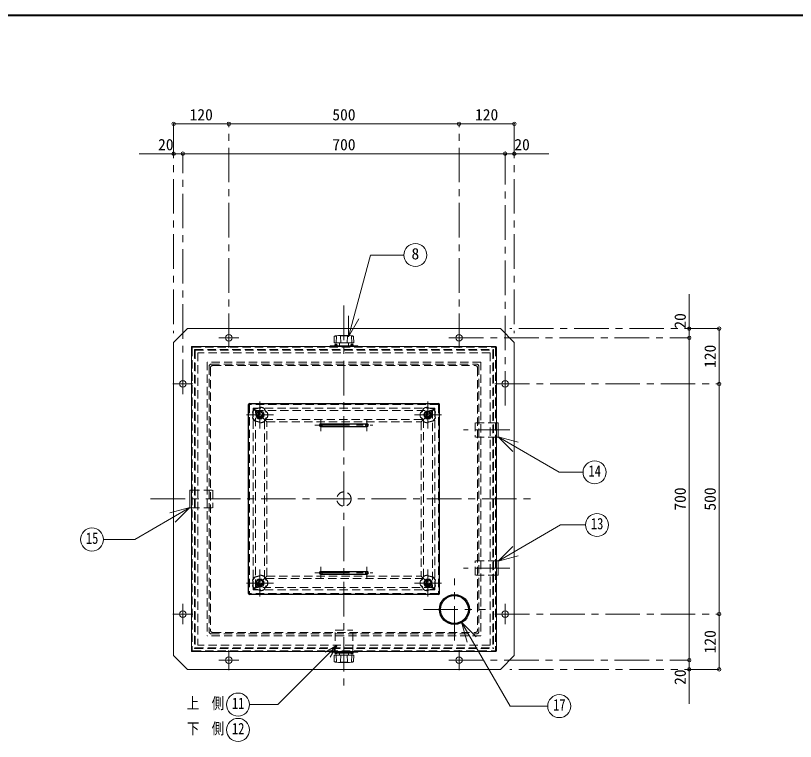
# Model space of a CAD drawing. Units: millimetres at full size, sheet at 1:15. Extents: x -3184 to 2891, y -2037 to 2178.
# Drawn here: x -860 to 834, y 601 to 2178 of the extents above; entities that cross this region are included whole.
import ezdxf
from ezdxf.enums import TextEntityAlignment as Align

# ---------------------------------------------------------------- set-up
doc = ezdxf.new("R2010")
doc.units = ezdxf.units.MM
doc.header["$LTSCALE"] = 15
doc.header["$PDMODE"] = 32
doc.header["$PDSIZE"] = 7.5
doc.linetypes.add('CHAIN1', pattern=[8, 5, -1, 1, -1])
doc.linetypes.add('DASHED1', pattern=[1.8, 1.2, -0.6])
doc.layers.add('0-0', color=7, linetype='Continuous', lineweight=18)
doc.styles.add('ＭＳ ゴシック', font='')
doc.styles.get('ＭＳ ゴシック').set_extended_font_data('MS Gothic')

msp = doc.modelspace()

# ---------------------------------------------------------------- linework, layer by layer
at = {"layer": '0-0', "color": 1, "lineweight": 40}
msp.add_line((2890.8, 2177.87), (-3184.2, 2177.87), dxfattribs=at)
at = {"layer": '0-0', "color": 4, "linetype": 'CHAIN1', "lineweight": 9}
for p, q in [((-516.7, 1942.87), (-516.7, 1487.87)), ((-396.7, 1455.87), (-396.7, 1942.87)), ((103.3, 1455.87), (103.3, 1942.87)), ((223.3, 1942.87), (223.3, 1487.87)), ((-496.7, 1355.87), (-496.7, 1877.87)), ((203.3, 1330.87), (203.3, 1877.87)), ((-146.7, 1547.87), (-146.7, 707.87)), ((668.3, 1497.87), (213.3, 1497.87)), ((-418.7, 1477.87), (-374.7, 1477.87)), ((81.3, 1477.87), (603.3, 1477.87)), ((-518.7, 1377.87), (-474.7, 1377.87)), ((181.3, 1377.87), (668.3, 1377.87)), ((-329.2, 1339.57), (-329.2, 1281.17)), ((35.8, 1339.57), (35.8, 1281.17)), ((-300, 1310.37), (-358.4, 1310.37)), ((6.6, 1310.37), (65, 1310.37)), ((-209.7, 1288.37), (-83.7, 1288.37)), ((-196.7, 1301.37), (-196.7, 1275.37)), ((-96.7, 1301.37), (-96.7, 1275.37)), ((213.3, 1277.87), (113.3, 1277.87)), ((-566.7, 1127.87), (273.3, 1127.87)), ((-329.2, 974.57), (-329.2, 916.17)), ((-209.7, 967.37), (-83.7, 967.37)), ((-196.7, 954.37), (-196.7, 980.37)), ((-96.7, 954.37), (-96.7, 980.37)), ((35.8, 974.57), (35.8, 916.17)), ((213.3, 977.87), (113.3, 977.87)), ((93.3, 820.37), (93.3, 955.37)), ((-300, 945.37), (-358.4, 945.37)), ((6.6, 945.37), (65, 945.37)), ((-496.7, 855.87), (-496.7, 899.87)), ((203.3, 855.87), (203.3, 899.87)), ((25.8, 887.87), (160.8, 887.87)), ((-518.7, 877.87), (-474.7, 877.87)), ((181.3, 877.87), (668.3, 877.87)), ((-396.7, 755.87), (-396.7, 799.87)), ((103.3, 755.87), (103.3, 799.87)), ((-418.7, 777.87), (-374.7, 777.87)), ((81.3, 777.87), (603.3, 777.87)), ((668.3, 757.87), (213.3, 757.87))]:
    msp.add_line(p, q, dxfattribs=at)
at = {"layer": '0-0', "color": 4, "lineweight": 9}
for p, q in [((-516.7, 1942.87), (-396.7, 1942.87)), ((103.3, 1942.87), (-396.7, 1942.87)), ((223.3, 1942.87), (103.3, 1942.87)), ((-591.7, 1877.87), (-496.7, 1877.87)), ((203.3, 1877.87), (-496.7, 1877.87)), ((298.3, 1877.87), (203.3, 1877.87)), ((603.3, 1572.87), (603.3, 1477.87)), ((-516.7, 1467.87), (-486.7, 1497.87)), ((193.3, 1497.87), (-486.7, 1497.87)), ((193.3, 1497.87), (223.3, 1467.87)), ((668.3, 1497.87), (668.3, 1377.87)), ((603.3, 1477.87), (603.3, 777.87)), ((-516.7, 787.87), (-516.7, 1467.87)), ((223.3, 787.87), (223.3, 1467.87)), ((668.3, 1377.87), (668.3, 877.87)), ((668.3, 757.87), (668.3, 877.87)), ((-486.7, 757.87), (-516.7, 787.87)), ((223.3, 787.87), (193.3, 757.87)), ((603.3, 682.87), (603.3, 777.87)), ((-486.7, 757.87), (193.3, 757.87))]:
    msp.add_line(p, q, dxfattribs=at)
at = {"layer": '0-0'}
for p, q in [((-136.87, 1480.46), (-136.87, 1525.46)), ((-136.87, 1480.46), (-114.37, 1519.43)), ((-168.16, 1467.39), (-167.74, 1480.53)), ((-158.47, 1482.86), (-165.85, 1482.47)), ((-163.64, 1466.87), (-163.15, 1481.42)), ((-157.94, 1482.87), (-135.47, 1482.87)), ((-153.56, 1466.87), (-154.04, 1481.42)), ((-139.85, 1466.87), (-139.36, 1481.42)), ((-134.94, 1482.86), (-127.56, 1482.47)), ((-129.77, 1466.87), (-130.25, 1481.42)), ((-125.24, 1467.39), (-125.66, 1480.53)), ((-478.2, 1457.37), (-478.2, 798.37)), ((-476.2, 1459.37), (182.8, 1459.37)), ((-176.7, 1459.37), (-176.7, 1460.87)), ((-116.7, 1460.87), (-176.7, 1460.87)), ((-167.67, 1466.87), (-125.74, 1466.87)), ((-161.7, 1462.87), (-166.7, 1462.87)), ((-166.7, 1462.87), (-166.7, 1460.87)), ((-164.2, 1462.87), (-164.2, 1460.87)), ((-162.7, 1462.87), (-162.7, 1464.38)), ((-161.7, 1462.87), (-161.7, 1460.87)), ((-156.24, 1461.33), (-156.7, 1466.87)), ((-137.16, 1461.33), (-136.7, 1466.87)), ((-131.7, 1462.87), (-126.7, 1462.87)), ((-131.7, 1462.87), (-131.7, 1460.87)), ((-130.7, 1462.87), (-130.7, 1464.38)), ((-129.2, 1462.87), (-129.2, 1460.87)), ((-126.7, 1462.87), (-126.7, 1460.87)), ((-116.7, 1459.37), (-116.7, 1460.87)), ((184.8, 1457.37), (184.8, 798.37)), ((188.3, 1293.37), (184.8, 1293.37)), ((188.3, 1293.37), (188.3, 1262.37)), ((184.8, 1262.37), (188.3, 1262.37)), ((188.03, 1262.64), (219.85, 1230.82)), ((188.03, 1262.64), (231.49, 1251)), ((-478.2, 1146.87), (-481.7, 1146.87)), ((-481.42, 1109.1), (-601.29, 1039.9)), ((-481.42, 1109.1), (-524.89, 1097.46)), ((-481.42, 1109.1), (-513.24, 1077.28)), ((-669.08, 1039.9), (-601.29, 1039.9)), ((188.03, 993.1), (219.85, 1024.92)), ((188.03, 993.1), (231.49, 1004.74)), ((184.8, 993.37), (188.3, 993.37)), ((188.3, 962.37), (188.3, 993.37)), ((188.3, 962.37), (184.8, 962.37)), ((108.95, 860.65), (120.59, 817.18)), ((108.95, 860.65), (140.77, 828.83)), ((-476.2, 796.37), (182.8, 796.37)), ((-161.81, 810.02), (-187.79, 795.02)), ((-161.81, 810.02), (-176.81, 784.04)), ((-176.7, 796.37), (-176.7, 794.87)), ((-116.7, 796.37), (-116.7, 794.87)), ((-116.7, 794.87), (-176.7, 794.87)), ((-168.16, 788.35), (-167.74, 775.21)), ((-167.67, 788.87), (-125.74, 788.87)), ((-166.7, 792.87), (-166.7, 794.87)), ((-161.7, 792.87), (-166.7, 792.87)), ((-164.2, 792.87), (-164.2, 794.87)), ((-163.64, 788.87), (-163.15, 774.32)), ((-162.7, 792.87), (-162.7, 791.36)), ((-161.7, 792.87), (-161.7, 794.87)), ((-161.7, 792.87), (-156.37, 792.87)), ((-156.24, 794.41), (-156.7, 788.87)), ((-153.56, 788.87), (-154.04, 774.32)), ((-139.85, 788.87), (-139.36, 774.32)), ((-137.16, 794.41), (-136.7, 788.87)), ((-131.7, 792.87), (-137.04, 792.87)), ((-131.7, 792.87), (-131.7, 794.87)), ((-131.7, 792.87), (-126.7, 792.87)), ((-130.7, 792.87), (-130.7, 791.36)), ((-129.77, 788.87), (-130.25, 774.32)), ((-129.2, 792.87), (-129.2, 794.87)), ((-126.7, 792.87), (-126.7, 794.87)), ((-125.24, 788.35), (-125.66, 775.21)), ((-158.47, 772.88), (-165.85, 773.27)), ((-157.94, 772.87), (-135.47, 772.87)), ((-134.94, 772.88), (-127.56, 773.27))]:
    msp.add_line(p, q, dxfattribs=at)
at = {"layer": '0-0', "color": 4, "linetype": 'DASHED1', "lineweight": 9}
for p, q in [((-475.2, 1457.37), (181.8, 1457.37)), ((-476.2, 1456.37), (-476.2, 799.37)), ((-471.7, 1451.37), (-471.7, 804.37)), ((-470.2, 1452.87), (176.8, 1452.87)), ((-470.2, 1450.62), (-470.2, 805.12)), ((-469.45, 1451.37), (176.05, 1451.37)), ((170.8, 1445.37), (-464.2, 1445.37)), ((-464.2, 1445.37), (-464.2, 810.37)), ((170.8, 1445.37), (170.8, 810.37)), ((176.8, 1450.62), (176.8, 805.12)), ((178.3, 1451.37), (178.3, 804.37)), ((182.8, 1456.37), (182.8, 799.37)), ((150.8, 1425.37), (-444.2, 1425.37)), ((-444.2, 1425.37), (-444.2, 830.37)), ((150.8, 1425.37), (150.8, 830.37)), ((-439.7, 1415.87), (-439.7, 839.87)), ((-436.7, 1412.87), (-436.7, 842.87)), ((-434.7, 1420.87), (141.3, 1420.87)), ((-431.7, 1417.87), (138.3, 1417.87)), ((143.3, 1412.87), (143.3, 842.87)), ((146.3, 1415.87), (146.3, 839.87)), ((-339.2, 1320.37), (45.8, 1320.37)), ((-339.2, 935.37), (-339.2, 1320.37)), ((-335.7, 1314.04), (-335.7, 1306.7)), ((-335.63, 1314.17), (-329.28, 1317.83)), ((-335.63, 1306.57), (-329.28, 1302.91)), ((-322.78, 1314.17), (-329.13, 1317.83)), ((-329.13, 1302.91), (-322.78, 1306.57)), ((-322.7, 1306.7), (-322.7, 1314.04)), ((29.3, 1306.7), (29.3, 1314.04)), ((29.37, 1314.17), (35.72, 1317.83)), ((35.72, 1302.91), (29.37, 1306.57)), ((42.22, 1314.17), (35.87, 1317.83)), ((42.22, 1306.57), (35.87, 1302.91)), ((42.3, 1314.04), (42.3, 1306.7)), ((45.8, 1320.37), (45.8, 935.37)), ((-319.2, 1300.37), (25.8, 1300.37)), ((-319.2, 955.37), (-319.2, 1300.37)), ((25.8, 1300.37), (25.8, 955.37)), ((138.3, 1293.37), (138.3, 1262.37)), ((184.8, 1293.37), (138.3, 1293.37)), ((184.8, 1262.37), (138.3, 1262.37)), ((-478.2, 1146.87), (-431.7, 1146.87)), ((-431.7, 1146.87), (-431.7, 1108.87)), ((-478.2, 1108.87), (-431.7, 1108.87)), ((184.8, 993.37), (138.3, 993.37)), ((138.3, 962.37), (138.3, 993.37)), ((-335.7, 941.7), (-335.7, 949.04)), ((-335.63, 949.17), (-329.28, 952.83)), ((-329.13, 952.83), (-322.78, 949.17)), ((-322.7, 949.04), (-322.7, 941.7)), ((25.8, 955.37), (-319.2, 955.37)), ((29.3, 949.04), (29.3, 941.7)), ((35.72, 952.83), (29.37, 949.17)), ((42.22, 949.17), (35.87, 952.83)), ((42.3, 941.7), (42.3, 949.04)), ((184.8, 962.37), (138.3, 962.37)), ((45.8, 935.37), (-339.2, 935.37)), ((-335.63, 941.57), (-329.28, 937.91)), ((-322.78, 941.57), (-329.13, 937.91)), ((29.37, 941.57), (35.72, 937.91)), ((42.22, 941.57), (35.87, 937.91)), ((150.8, 830.37), (-444.2, 830.37)), ((-434.7, 834.87), (141.3, 834.87)), ((-431.7, 837.87), (138.3, 837.87)), ((-127.7, 792.87), (-127.7, 842.87)), ((-475.2, 798.37), (181.8, 798.37)), ((-470.2, 802.87), (176.8, 802.87)), ((-469.45, 804.37), (176.05, 804.37)), ((170.8, 810.37), (-464.2, 810.37)), ((-156.37, 792.87), (-137.04, 792.87))]:
    msp.add_line(p, q, dxfattribs=at)
at = {"layer": '0-0', "color": 5, "lineweight": 25}
for p, q in [((-354.2, 922.37), (-354.2, 1333.37)), ((-352.2, 1335.37), (58.8, 1335.37)), ((60.8, 922.37), (60.8, 1333.37)), ((-196.7, 1291.37), (-96.7, 1291.37)), ((-196.7, 1285.37), (-96.7, 1285.37)), ((-196.7, 970.37), (-96.7, 970.37)), ((-196.7, 964.37), (-96.7, 964.37)), ((58.8, 920.37), (-352.2, 920.37))]:
    msp.add_line(p, q, dxfattribs=at)
at = {"layer": '0-0', "linetype": 'DASHED1'}
for p, q in [((-352.2, 1332.37), (-352.2, 923.37)), ((57.8, 1333.37), (-351.2, 1333.37)), ((-344.2, 1325.37), (-314.2, 1295.37)), ((50.8, 1325.37), (-344.2, 1325.37)), ((-344.2, 1325.37), (-344.2, 930.37)), ((50.8, 1325.37), (20.8, 1295.37)), ((50.8, 930.37), (50.8, 1325.37)), ((58.8, 1332.37), (58.8, 923.37)), ((-314.2, 1295.37), (20.8, 1295.37)), ((-314.2, 960.37), (-314.2, 1295.37)), ((20.8, 1295.37), (20.8, 960.37)), ((-344.2, 930.37), (-314.2, 960.37)), ((-314.2, 960.37), (20.8, 960.37)), ((50.8, 930.37), (20.8, 960.37)), ((57.8, 922.37), (-351.2, 922.37)), ((50.8, 930.37), (-344.2, 930.37))]:
    msp.add_line(p, q, dxfattribs=at)
at = {"layer": '0-0'}
for points in [[(-136.87, 1480.46), (-89.36, 1657.75), (-16.58, 1657.75)], [(-165.7, 1462.87), (-165.7, 1464.38), (-162.7, 1464.38)], [(-127.7, 1462.87), (-127.7, 1464.38), (-130.7, 1464.38)], [(188.03, 1262.64), (321.03, 1185.86), (372.73, 1185.86)], [(-478.2, 1108.87), (-481.7, 1108.87), (-481.7, 1146.87)], [(188.03, 993.1), (323.74, 1071.45), (377.93, 1071.45)], [(108.95, 860.65), (214.45, 677.91), (295.85, 677.91)], [(-161.81, 810.02), (-290.49, 681.34), (-351.76, 681.34)], [(-165.7, 792.87), (-165.7, 791.36), (-162.7, 791.36)], [(-127.7, 792.87), (-127.7, 791.36), (-130.7, 791.36)]]:
    msp.add_lwpolyline(points, dxfattribs=at)
at = {"layer": '0-0', "color": 4, "linetype": 'DASHED1', "lineweight": 9}
msp.add_lwpolyline([(-165.7, 792.87), (-165.7, 842.87), (-127.7, 842.87)], dxfattribs=at)
at = {"layer": '0-0'}
for centre, radius in [((8.42, 1657.75), 25), ((-329.2, 1310.37), 8.4), ((35.8, 1310.37), 8.4), ((397.73, 1185.86), 25), ((402.93, 1071.45), 25), ((-694.08, 1039.9), 25), ((-329.2, 945.37), 8.4), ((35.8, 945.37), 8.4), ((-376.76, 681.34), 25), ((320.85, 677.91), 25), ((-376.76, 626.34), 25)]:
    msp.add_circle(centre, radius, dxfattribs=at)
at = {"layer": '0-0', "color": 4, "lineweight": 9}
for centre, radius in [((-396.7, 1477.87), 7), ((103.3, 1477.87), 7), ((-496.7, 1377.87), 7), ((203.3, 1377.87), 7), ((-329.2, 1310.37), 9.2), ((35.8, 1310.37), 9.2), ((-329.2, 945.37), 9.2), ((35.8, 945.37), 9.2), ((-496.7, 877.87), 7), ((203.3, 877.87), 7), ((-396.7, 777.87), 7), ((103.3, 777.87), 7)]:
    msp.add_circle(centre, radius, dxfattribs=at)
at = {"layer": '0-0', "color": 4, "linetype": 'DASHED1', "lineweight": 9}
for centre, radius in [((-329.2, 1310.37), 6.25), ((-329.2, 1310.37), 4.25), ((-329.2, 1310.37), 4), ((-329.2, 1310.37), 3.5), ((35.8, 1310.37), 6.25), ((35.8, 1310.37), 4.25), ((35.8, 1310.37), 4), ((35.8, 1310.37), 3.5), ((-146.7, 1127.87), 15.5), ((-329.2, 945.37), 6.25), ((-329.2, 945.37), 4.25), ((-329.2, 945.37), 4), ((-329.2, 945.37), 3.5), ((35.8, 945.37), 6.25), ((35.8, 945.37), 4.25), ((35.8, 945.37), 4), ((35.8, 945.37), 3.5)]:
    msp.add_circle(centre, radius, dxfattribs=at)
at = {"layer": '0-0', "color": 5, "lineweight": 25}
for radius in [32.5, 30.25]:
    msp.add_circle((93.3, 887.87), radius, dxfattribs=at)
at = {"layer": '0-0'}
for centre, radius, start, end in [((-165.74, 1480.47), 2, 93.01913, 178.15415), ((-166.21, 1479.8), 2.07, 93.02757, 128.73305), ((-166.13, 1471.91), 9.96, 72.62002, 91.09064), ((-157.94, 1472.87), 10, 90, 93.01913), ((-153.54, 1481.43), 0.5, 97.29873, 181.90915), ((-146.7, 1428.03), 54.34, 82.70127, 97.29873), ((-139.86, 1481.43), 0.5, 358.09085, 82.70127), ((-135.47, 1472.87), 10, 86.98087, 90), ((-127.28, 1471.91), 9.96, 88.90936, 107.37998), ((-127.66, 1480.47), 2, 1.84585, 86.98087), ((-127.2, 1479.8), 2.07, 51.26695, 86.97243), ((-476.2, 1457.37), 2, 90, 180), ((-167.67, 1467.37), 0.5, 178.15415, 270), ((-155.74, 1461.37), 0.5, 184.76364, 270), ((-137.66, 1461.37), 0.5, 270, 355.23636), ((-125.74, 1467.37), 0.5, 270, 1.84585), ((182.8, 1457.37), 2, 0, 90), ((-329.2, 1310.37), 17.2, 128.5, 159.5), ((-329.2, 1310.37), 16.8, 128.5, 159.5), ((-341.33, 1347.7), 23.91, 273.41115, 302.58885), ((-338.35, 1338.53), 15.06, 265.0119, 310.9881), ((-329.2, 1310.37), 16.8, 56.5, 87.5), ((-329.2, 1310.37), 17.2, 56.5, 87.5), ((-305.25, 1327.77), 15.06, 193.0119, 238.9881), ((-297.44, 1333.44), 23.91, 201.41115, 230.58885), ((4.04, 1333.44), 23.91, 309.41115, 338.58885), ((11.85, 1327.77), 15.06, 301.0119, 346.9881), ((35.8, 1310.37), 17.2, 92.5, 123.5), ((35.8, 1310.37), 16.8, 92.5, 123.5), ((47.93, 1347.7), 23.91, 237.41115, 266.58885), ((44.95, 1338.53), 15.06, 229.0119, 274.9881), ((35.8, 1310.37), 16.8, 20.5, 51.5), ((35.8, 1310.37), 17.2, 20.5, 51.5), ((-368.46, 1310.37), 23.91, 345.41115, 14.58885), ((-329.2, 1310.37), 17.2, 200.5, 231.5), ((-358.81, 1310.37), 15.06, 337.0119, 22.9881), ((-329.2, 1310.37), 16.8, 200.5, 231.5), ((-305.25, 1292.97), 15.06, 121.0119, 166.9881), ((-297.44, 1287.3), 23.91, 129.41115, 158.58885), ((-329.2, 1310.37), 16.8, 344.5, 15.5), ((-329.2, 1310.37), 17.2, 344.5, 15.5), ((35.8, 1310.37), 17.2, 164.5, 195.5), ((35.8, 1310.37), 16.8, 164.5, 195.5), ((4.04, 1287.3), 23.91, 21.41115, 50.58885), ((11.85, 1292.97), 15.06, 13.0119, 58.9881), ((35.8, 1310.37), 16.8, 308.5, 339.5), ((35.8, 1310.37), 17.2, 308.5, 339.5), ((65.4, 1310.37), 15.06, 157.0119, 202.9881), ((75.05, 1310.37), 23.91, 165.41115, 194.58885), ((-341.33, 1273.04), 23.91, 57.41115, 86.58885), ((-338.35, 1282.21), 15.06, 49.0119, 94.9881), ((-329.2, 1310.37), 16.8, 272.5, 303.5), ((-329.2, 1310.37), 17.2, 272.5, 303.5), ((35.8, 1310.37), 17.2, 236.5, 267.5), ((35.8, 1310.37), 16.8, 236.5, 267.5), ((47.93, 1273.04), 23.91, 93.41115, 122.58885), ((44.95, 1282.21), 15.06, 85.0119, 130.9881), ((-368.46, 945.37), 23.91, 345.41115, 14.58885), ((-329.2, 945.37), 17.2, 128.5, 159.5), ((-329.2, 945.37), 16.8, 128.5, 159.5), ((-358.81, 945.37), 15.06, 337.0119, 22.9881), ((-341.33, 982.7), 23.91, 273.41115, 302.58885), ((-338.35, 973.53), 15.06, 265.0119, 310.9881), ((-329.2, 945.37), 16.8, 56.5, 87.5), ((-329.2, 945.37), 17.2, 56.5, 87.5), ((-305.25, 962.77), 15.06, 193.0119, 238.9881), ((-297.44, 968.44), 23.91, 201.41115, 230.58885), ((-329.2, 945.37), 16.8, 344.5, 15.5), ((-329.2, 945.37), 17.2, 344.5, 15.5), ((35.8, 945.37), 17.2, 164.5, 195.5), ((35.8, 945.37), 16.8, 164.5, 195.5), ((4.04, 968.44), 23.91, 309.41115, 338.58885), ((11.85, 962.77), 15.06, 301.0119, 346.9881), ((35.8, 945.37), 17.2, 92.5, 123.5), ((35.8, 945.37), 16.8, 92.5, 123.5), ((47.93, 982.7), 23.91, 237.41115, 266.58885), ((44.95, 973.53), 15.06, 229.0119, 274.9881), ((35.8, 945.37), 16.8, 20.5, 51.5), ((35.8, 945.37), 17.2, 20.5, 51.5), ((65.4, 945.37), 15.06, 157.0119, 202.9881), ((75.05, 945.37), 23.91, 165.41115, 194.58885), ((-329.2, 945.37), 17.2, 200.5, 231.5), ((-329.2, 945.37), 16.8, 200.5, 231.5), ((-341.33, 908.04), 23.91, 57.41115, 86.58885), ((-338.35, 917.21), 15.06, 49.0119, 94.9881), ((-305.25, 927.97), 15.06, 121.0119, 166.9881), ((-297.44, 922.3), 23.91, 129.41115, 158.58885), ((4.04, 922.3), 23.91, 21.41115, 50.58885), ((11.85, 927.97), 15.06, 13.0119, 58.9881), ((47.93, 908.04), 23.91, 93.41115, 122.58885), ((44.95, 917.21), 15.06, 85.0119, 130.9881), ((35.8, 945.37), 16.8, 308.5, 339.5), ((35.8, 945.37), 17.2, 308.5, 339.5), ((-329.2, 945.37), 16.8, 272.5, 303.5), ((-329.2, 945.37), 17.2, 272.5, 303.5), ((35.8, 945.37), 17.2, 236.5, 267.5), ((35.8, 945.37), 16.8, 236.5, 267.5), ((-476.2, 798.37), 2, 180, 270), ((182.8, 798.37), 2, 270, 0), ((-167.67, 788.37), 0.5, 90, 181.84585), ((-155.74, 794.37), 0.5, 90, 175.23636), ((-137.66, 794.37), 0.5, 4.76364, 90), ((-125.74, 788.37), 0.5, 358.15415, 90), ((-165.74, 775.27), 2, 181.84585, 266.98087), ((-166.21, 775.94), 2.07, 231.26695, 266.97243), ((-166.13, 783.83), 9.96, 268.90936, 287.37998), ((-157.94, 782.87), 10, 266.98087, 270), ((-153.54, 774.31), 0.5, 178.09085, 262.70127), ((-146.7, 827.71), 54.34, 262.70127, 277.29873), ((-139.86, 774.31), 0.5, 277.29873, 1.90915), ((-135.47, 782.87), 10, 270, 273.01913), ((-127.28, 783.83), 9.96, 252.62002, 271.09064), ((-127.66, 775.27), 2, 273.01913, 358.15415), ((-127.2, 775.94), 2.07, 273.02757, 308.73305)]:
    msp.add_arc(centre, radius, start, end, dxfattribs=at)
at = {"layer": '0-0', "color": 4, "linetype": 'DASHED1', "lineweight": 9}
for centre, radius, start, end in [((-475.2, 1456.37), 1, 90, 180), ((181.8, 1456.37), 1, 0, 90), ((-470.2, 1451.37), 1.5, 90, 180), ((-469.45, 1450.62), 0.75, 90, 180), ((176.05, 1450.62), 0.75, 0, 90), ((176.8, 1451.37), 1.5, 0, 90), ((-434.7, 1415.87), 5, 90, 180), ((-431.7, 1412.87), 5, 90, 180), ((138.3, 1412.87), 5, 0, 90), ((141.3, 1415.87), 5, 0, 90), ((-335.55, 1314.04), 0.15, 120, 180), ((-335.55, 1306.7), 0.15, 180, 240), ((-329.2, 1317.7), 0.15, 60, 120), ((-322.85, 1314.04), 0.15, 0, 60), ((-322.85, 1306.7), 0.15, 300, 360), ((29.45, 1314.04), 0.15, 120, 180), ((29.45, 1306.7), 0.15, 180, 240), ((35.8, 1317.7), 0.15, 60, 120), ((42.15, 1314.04), 0.15, 0, 60), ((42.15, 1306.7), 0.15, 300, 0), ((-329.2, 1303.04), 0.15, 240, 300), ((35.8, 1303.04), 0.15, 240, 300), ((-335.55, 949.04), 0.15, 120, 180), ((-329.2, 952.7), 0.15, 60, 120), ((-322.85, 949.04), 0.15, 0, 60), ((29.45, 949.04), 0.15, 120, 180), ((35.8, 952.7), 0.15, 60, 120), ((42.15, 949.04), 0.15, 0, 60), ((-335.55, 941.7), 0.15, 180, 240), ((-329.2, 938.04), 0.15, 240, 300), ((-322.85, 941.7), 0.15, 300, 0), ((29.45, 941.7), 0.15, 180, 240), ((35.8, 938.04), 0.15, 240, 300), ((42.15, 941.7), 0.15, 300, 0), ((-434.7, 839.87), 5, 180, 270), ((-431.7, 842.87), 5, 180, 270), ((138.3, 842.87), 5, 270, 0), ((141.3, 839.87), 5, 270, 0), ((-475.2, 799.37), 1, 180, 270), ((-470.2, 804.37), 1.5, 180, 270), ((-469.45, 805.12), 0.75, 180, 270), ((176.05, 805.12), 0.75, 270, 0), ((176.8, 804.37), 1.5, 270, 0), ((181.8, 799.37), 1, 270, 0)]:
    msp.add_arc(centre, radius, start, end, dxfattribs=at)
at = {"layer": '0-0', "color": 5, "lineweight": 25}
for centre, radius, start, end in [((-352.2, 1333.37), 2, 90, 180), ((58.8, 1333.37), 2, 0, 90), ((-196.7, 1288.37), 3, 90, 270), ((-96.7, 1288.37), 3, 270, 90), ((-196.7, 967.37), 3, 90, 270), ((-96.7, 967.37), 3, 270, 90), ((-352.2, 922.37), 2, 180, 270), ((58.8, 922.37), 2, 270, 0)]:
    msp.add_arc(centre, radius, start, end, dxfattribs=at)
at = {"layer": '0-0', "linetype": 'DASHED1'}
for centre, radius, start, end in [((-351.2, 1332.37), 1, 90, 180), ((57.8, 1332.37), 1, 0, 90), ((-196.7, 1288.37), 3, 270, 90), ((-96.7, 1288.37), 3, 90, 270), ((-196.7, 967.37), 3, 270, 90), ((-96.7, 967.37), 3, 90, 270), ((-351.2, 923.37), 1, 180, 270), ((57.8, 923.37), 1, 270, 0)]:
    msp.add_arc(centre, radius, start, end, dxfattribs=at)
at = {"layer": '0-0', "color": 1}
for p in [(-516.7, 1942.87), (-396.7, 1942.87), (103.3, 1942.87), (223.3, 1942.87), (-516.7, 1877.87), (-496.7, 1877.87), (203.3, 1877.87), (223.3, 1877.87), (603.3, 1497.87), (668.3, 1497.87), (603.3, 1477.87), (668.3, 1377.87), (668.3, 877.87), (603.3, 777.87), (603.3, 757.87), (668.3, 757.87)]:
    msp.add_point(p, dxfattribs=at)

# ---------------------------------------------------------------- texts
at = {"layer": '0-0', "style": 'ＭＳ ゴシック'}
for s, p in [('120', (-482.01, 1942.87)), ('500', (-172.01, 1942.87)), ('120', (137.99, 1942.87)), ('20', (-550.45, 1877.87)), ('700', (-172.01, 1877.87)), ('20', (223.3, 1877.87)), ('8', (-0.02, 1640.88))]:
    msp.add_text(s, height=24.74, dxfattribs=at).set_placement(p, align=Align.BOTTOM_LEFT)
for s, p in [('20', (603.3, 1497.87)), ('120', (668.3, 1412.56)), ('700', (603.3, 1102.56)), ('500', (668.3, 1102.56)), ('120', (668.3, 792.56)), ('20', (603.3, 724.12))]:
    msp.add_text(s, height=24.74, rotation=90, dxfattribs=at).set_placement(p, align=Align.BOTTOM_LEFT)
at = {"layer": '0-0', "style": 'ＭＳ ゴシック', "width": 0.8}
for s, p in [('14', (384.6, 1168.98)), ('13', (389.8, 1054.57)), ('15', (-707.2, 1023.02)), ('上\u3000側', (-488.01, 664.46)), ('11', (-389.88, 664.46)), ('17', (307.72, 661.04)), ('下\u3000側', (-488.01, 609.46)), ('12', (-389.88, 609.46))]:
    msp.add_text(s, height=24.74, dxfattribs=at).set_placement(p, align=Align.BOTTOM_LEFT)

doc.saveas('drawing.dxf')
